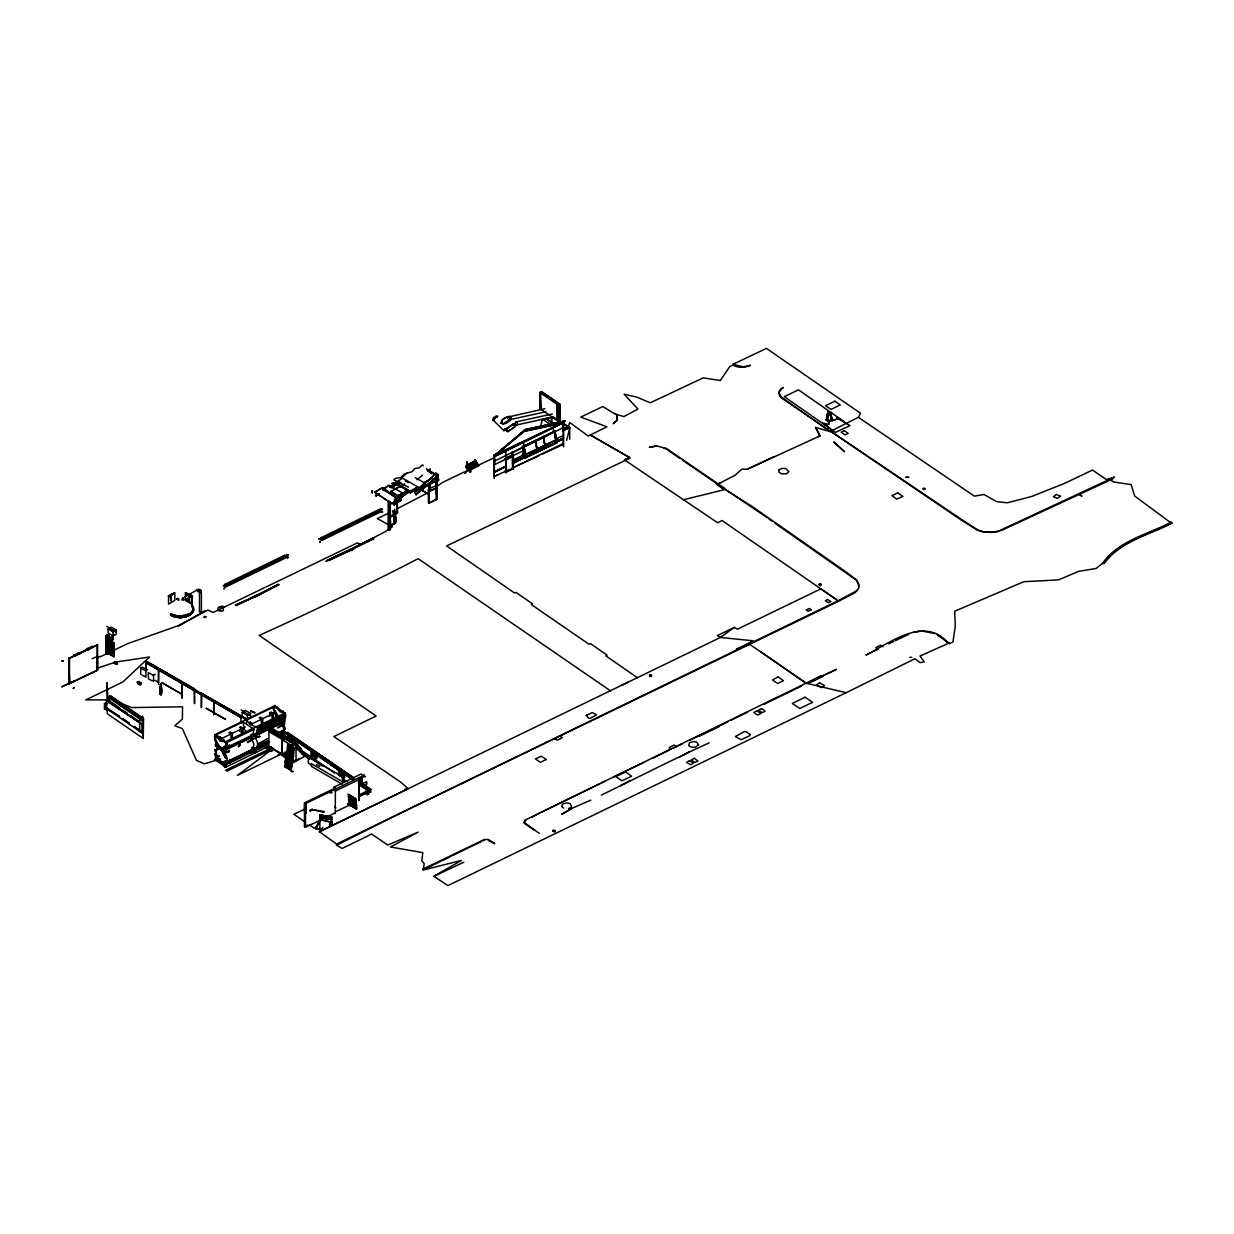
<?xml version="1.0" encoding="UTF-8"?>
<svg xmlns="http://www.w3.org/2000/svg" width="1234" height="1234" viewBox="0 0 1234 1234"><rect width="100%" height="100%" fill="white"/><g stroke="black" fill="none" stroke-linecap="round" stroke-linejoin="round"><path stroke-width="1.5" d="M69.474 683.775L68.888 658.031L69.474 683.775L97.579 670.139L97.579 644.811L69.027 658.123L69.474 683.759L69.474 658.432L97.579 644.811M111.322 655.069L111.045 638.811L111.045 654.976L112.51 655.856M112.556 655.856L112.602 639.659L111.045 638.811M139.643 731.346L139.658 717.586L140.475 717.185L143.221 719.052L143.206 732.811L139.643 731.346L140.475 730.929M159.957 694.202L159.973 687.323L161.392 687.801C162.487 699.215 158.569 694.943 160.266 687.153M161.099 694.85L161.392 687.801M178.807 600.418L178.807 598.937M181.969 600.372L181.969 598.953M267.577 730.096L225.699 749.64L225.699 747.819L284.776 719.962L284.761 721.782L271.017 728.43M226.316 750.071L225.699 747.819M229.879 763.044L229.879 759.542L229.879 763.044L227.781 761.563M264.307 745.429L268.904 748.082L268.904 727.088L271.403 725.654L268.333 723.88M271.403 729.464L271.403 725.654M358.94 800.419L358.94 778.561L359.032 800.48M362.858 786.12L362.781 783.451L366.56 781.724L366.56 784.346L362.781 786.073L362.781 783.451M423.247 491.24L423.108 487.6M423.663 487.291L423.108 491.333M470.108 466.56L470.108 471.789L470.293 466.637M494.217 478.591L494.232 456.056L563.66 422.444L563.645 446.862M494.325 476.833L494.325 455.762L523.756 441.494L523.756 450.487L494.556 464.632L494.001 455.253L499.153 452.755L494.001 455.284L494.556 460.992L562.92 427.828L562.92 422.506L558.94 423.786M505.94 472.961L505.94 450.132M512.388 467.501L513.421 468.735L506.171 472.252L506.156 459.31L505.014 458.524M512.634 468.334L512.048 451.999L512.912 452.539L512.912 461.439L523.926 455.639M513.421 468.735L512.388 468.025L513.406 468.766L513.406 455.793L512.264 455.007L506.464 457.829M522.738 449.377L523.895 454.266L525.807 454.714L523.956 446.23L525.514 457.968L525.807 454.714L523.71 446.168L523.463 456.457L523.463 446.23L554.791 431.144L556.565 442.913L556.303 439.643M536.991 452.4L537.284 449.145L535.186 440.6L537.284 449.161L536.975 452.415L537.284 449.161M553.387 432.424L553.387 427.149L563.167 422.414L563.151 445.227M557.074 420.424L557.089 404.798L557.799 420.917L558.647 420.501L557.074 420.424L557.799 420.917M143.267 738.271L143.468 718.959L108.129 696.778L110.397 695.668L143.329 718.327L143.237 738.472L107.204 713.684L106.402 699.709L107.219 699.308L119.713 707.961M108.561 702.424L108.577 698.691L110.366 697.827L110.366 696.454L109.533 701.961L139.643 722.677L108.561 702.424L109.533 701.961M191.578 605.292L193.476 607.483L192.874 608.655L191.578 605.292L193.476 607.498L193.476 610.984C189.311 618.836 177.773 618.789 170.647 615.272C170.863 610.845 175.691 618.836 174.241 615.303L178.251 616.059C176.57 618.388 183.758 618.404 182.061 616.044C185.069 613.005 187.198 618.08 185.902 615.35C188.756 611.678 190.499 616.645 189.172 614.008L192.165 612.234L192.18 613.298L189.188 615.056M193.476 608.532L192.18 605.169L191.656 606.434L192.18 605.169M284.298 723.942C285.81 722.507 283.049 724.944 281.568 722.06M304.582 812.327L304.597 804.984L305.785 805.524C307.698 809.427 303.672 813.376 305.77 812.867M304.829 812.203L304.844 804.876M305.523 812.975L305.538 805.648L304.597 804.984M310.12 810.692L312.341 809.458L309.719 810.429M325.822 821.613L325.807 816.168L325.791 821.412M362.272 777.034L361.531 782.742L360.683 778.592M361.531 782.742L361.547 777.389M366.313 794.187L366.328 788.834L367.717 788.156L368.765 788.865L368.75 794.233L366.313 794.187L367.701 793.508M367.362 794.897L367.362 789.544L366.328 788.834M525.545 454.544C528.769 462.951 518.095 451.305 525.375 457.444L556.858 442.775L554.575 431.514L523.663 446.507L521.967 446.122M178.051 616.028L178.051 617.447L178.051 616.028L182.277 616.028L182.277 617.447L182.277 616.028M192.874 608.655L192.874 607.606L193.476 610.984L192.859 609.812L191.563 613.175L193.476 609.935L192.843 610.984M225.56 766.036L215.456 759.141L225.56 765.435L226.64 766.715L225.267 767.347L224.295 766.653L225.668 766.021L215.456 759.141M215.456 746.076C216.351 743.639 224.079 756.966 229.509 751.043M215.996 758.879L215.456 759.743M225.02 766.299L225.56 765.435M225.02 752.632L229.431 751.444M287.861 755.702L281.907 752.246L281.938 739.752L292.335 745.799M281.938 752.231L281.984 739.721M289.142 735.927L285.995 733.227L352.677 778.762M314.454 758.509L314.485 753.172L315.889 752.493L316.907 753.203L316.891 758.555L314.454 758.509L315.873 757.846M315.488 759.218L315.503 753.881L314.485 753.172M369.521 791.518C372.036 790.67 359.264 786.536 358.492 783.883M761.301 652.107L806.65 683.605L749.578 644.271L752.678 640.739L720.455 637.438L717.309 635.603L734.292 627.381L737.454 629.201L820.826 588.865L836.914 599.94L721.983 520.501L717.679 522.784L624.342 459.819L629.294 457.367L630.235 458.045L446.6 545.952L514.532 592.999L515.874 592.351L532.641 603.889L531.299 604.537L589.004 644.241L590.361 643.593L607.128 655.131L605.771 655.778L637.423 677.744M231.005 734.122L230.989 737.623L232.331 737.006L232.362 733.49L230.264 732.009L228.922 732.641L231.005 734.122L232.362 733.49M556.842 442.79L525.252 457.799M330.049 825.068L329.478 822.646L332.239 822.045L332.193 824.05L329.447 824.636M331.637 821.628L332.193 824.05M830.019 431.561L781.693 397.333L778.87 393.322L780.659 389.065L783.235 387.43L779.101 391.425L779.703 396.191L781.693 398.119L961.008 519.884L977.775 530.358L984.47 532.286L995.637 532.193L1002.162 530.111L1112.081 479.193L1114.24 477.203L1106.358 479.579L1092.537 470.061L1064.556 483.373L1031.871 496.423L1007.299 502.793L996.609 501.652L984.053 494.495L974.32 496.114L858.401 417.323L830.035 431.561L815.566 427.427L820.039 435.895L747.403 469.167L741.665 469.259L735.048 475.291L717.71 484.175L695.189 468.874M567.979 427.658L569.707 422.475L588.186 436.049L606.943 426.794L580.751 417.107L602.778 406.557L614.902 413.992L623.864 416.583L637.932 409.056L624.142 394.263L636.59 397.039L650.287 402.793L703.241 377.851L720.363 380.519L729.71 366.668L732.95 365.094C738.256 368.195 745.074 367.809 750.519 365.264L743.392 366.899L732.965 364.308L732.95 365.094M1102.826 563.784C1118.714 541.433 1147.959 535.032 1171.128 523.015L1171.143 522.229C1147.959 534.26 1118.683 540.6 1102.826 562.997L1096.131 568.442L1078.639 571.373L1058.433 579.918L1023.819 581.692L954.715 611.216L955.27 626.332L952.91 642.019L949.64 643.562L937.501 635.109M827.968 421.966L828.153 415.704L830.883 415.133L831.485 412.31L831.192 416.413L833.058 420.516M436.188 493.924L436.959 478.638M827.659 416.244L827.999 410.799L831.192 416.413M403.163 495.312L401.05 494.896L403.132 495.297L402.438 496.392L401.05 495.497M505.215 430.188L503.919 430.666L493.076 420.084L494.001 418.017L495.466 417.771M494.263 456.626L493.955 455.809L524.188 430.419L564.277 421.673L564.031 422.768L524.219 431.437L494.325 455.917M506.279 428.722L504.845 428.599L503.919 430.666M827.212 421.195L828.153 415.704M252.06 747.372L254.497 748.344L256.456 747.711L257.536 745.598L257.536 742.436L254.497 735.526M252.847 734.631L253.942 729.356L243.005 721.828L216.258 734.785L216.258 737.963M243.005 721.828L244.085 728.615L246.044 731.932M283.188 719.931L284.422 716.368L283.049 710.923L281.367 710.861L276.694 706.542L276.077 707.745L273.346 707.128L273.208 708.625L276.385 717.232M273.346 707.128L246.599 720.085L246.599 723.263M828.739 424.265L829.017 421.658L838.133 418.727L849.979 425.607L835.511 432.347L784.284 396.685L798.506 389.836L844.395 421.843L836.59 417.061L838.148 418.727L829.032 421.673L828.739 424.265L823.016 423.154L829.819 428.414L825.546 424.403M563.275 438.039L563.244 438.98L512.696 463.46M826.379 418.156L827.644 413.405L827.798 419.884M562.92 438.965L562.951 438.039M827.335 415.627L827.999 410.799M430.697 478.684L435.833 473.116L438.394 474.596L433.257 480.18L438.394 474.596M431.962 477.45L435.833 473.116M827.644 413.405L826.626 419.437M433.319 864.988L423.216 869.816L424.218 863.63L421.781 860.854L422.861 852.632L390.453 846.987L418.11 832.132L387.738 845.059L371.696 834.061L342.204 848.421L336.589 845.275L336.589 844.087L319.344 831.685L408.238 788.727L400.803 782.217L333.89 736.575L376.139 716.013L259.202 635.417C312.819 611.216 365.788 585.734 418.156 558.709L610.46 690.809M323.015 538.949L322.105 539.489L321.164 537.669L379.131 509.472L381.429 509.858L323.015 538.949C316.552 537.561 327.951 538.502 321.164 537.669M380.982 510.753C373.455 508.609 384.792 513.251 379.131 509.472M226.917 585.518L225.992 586.042L225.066 584.237L284.452 555.346L286.751 555.732L226.917 585.518C220.547 584.006 231.637 585.24 225.066 584.237M286.303 556.611C281.923 555.732 287.106 557.367 284.452 555.346M310.15 810.769L310.598 809.627M310.598 811.201L311.045 810.044M494.202 471.511L494.664 472.206C530.234 453.803 470.339 484.453 506.156 466.097M197.101 589.929L198.072 591.595L197.101 589.929L182.755 598.212L183.727 599.878L182.755 598.212M225.976 752.509L215.456 745.475M259.788 736.744L255.839 737.67L259.433 736.174M909.813 657.198L911.864 657.413M335.494 790.994L336.018 788.804L362.904 775.785L361.146 773.98L334.26 786.999L333.72 789.174L335.494 790.994L362.38 777.975L362.904 775.785M540.183 428.183L542.436 419.113L551.598 425.422M566.653 440.337L569.815 427.627L562.966 428.707M544.163 418.82L549.361 417.971L545.937 418.758L555.099 425.051M437.037 479.717L438.024 475.923L430.558 471.481M416.938 490.407L417.925 487.029L415.92 488.417M858.417 588.757L859.111 586.32M201.404 592.49L199.492 592.49L201.404 592.49L201.404 611.601L200.448 612.157L199.492 611.601L199.492 592.49M115.101 662.889L116.567 663.738L116.937 662.689L115.101 662.889L117.415 664.247L113.929 662.164M199.492 611.601L201.404 611.601M291.594 761.224L293.09 761.393L291.764 761.069M281.244 722.553L284.283 729.479L283.188 734.754M284.283 729.479L284.283 732.626L284.283 729.479L279.285 732.225M1112.081 479.193L1111.525 480.55L1113.299 481.923L1131.192 484.623L1134.694 496.053L1171.128 523.015M506.773 429.478L507.698 431.638L515.396 426.362L515.195 425.267L513.514 423.601L505.817 428.877L507.698 431.684L515.38 426.424L514.47 424.265M331.422 822.584L331.56 817.278L319.807 814.949L319.976 820.44L319.93 814.995L331.668 816.954M331.422 817.34L320.13 815.119M320.208 817.294L332.054 819.314L331.067 819.484M331.036 819.577L319.807 817.031L331.545 819.592M321.627 830.174L315.488 828.461L319.915 819.299L331.591 822.307L329.37 826.888M316.089 828.862L320.516 819.715L331.591 822.307M312.325 809.627L324.372 811.571M323.416 812.25L311.816 809.442M217.338 747.511C214.022 753.033 218.449 761.162 224.156 763.044L226.115 762.411L227.334 758.817L224.156 750.226M256.456 732.888L257.536 727.613L250.517 724.605L246.599 720.085M252.847 749.454L253.942 744.179L250.903 737.269M524.049 822.276L525.885 820.425M858.386 417.323L860.561 413.267L766.422 348.389L732.965 364.308M495.004 417.447C495.22 414.902 499.384 416.105 496.438 417.293M174.241 615.303L174.04 616.692L178.251 617.093M170.631 614.223L170.631 615.272L170.647 614.223L178.251 616.059M192.859 609.812L191.563 613.175L191.656 612.018M368.395 790.608L370.817 792.135L370.385 790.238L358.492 782.14M858.417 588.51L855.147 592.629L838.071 601.529L395.59 815.566L336.589 845.275M394.217 524.018L393.245 510.537L394.217 524.018L395.867 521.458L395.636 511.925M238.285 746.447L240.075 744.503M238.548 746.832L240.337 744.889M425.807 482.278L431.499 477.743L433.335 480.319L425.159 486.967L438.024 475.923M199.492 590.562C201.728 587.939 201.929 593.693 199.461 591.873M322.907 827.335L319.328 831.762L333.087 825.114M287.723 733.69L287.183 732.472L354.204 778.33M370.385 790.238L370.817 789.467L358.94 781.431M495.312 417.971L497.703 416.336M827.011 418.912L825.777 420.162L826.826 418.604L827.767 419.128M400.51 478.73L407.112 472.992M544.78 408.716L507.945 417.061A1.62 1.049 77.6 0 0 507.853 418.789M508.917 419.868L509.657 419.483A1.62 1.049 77.6 0 0 509.75 417.771L508.269 416.753M500.402 423.324L502.192 421.966M421.473 487.43L418.742 489.944L415.889 487.692M427.627 481.029L422.537 485.594M429.154 469.738L430.203 468.812L430.388 472.36M433.227 480.257L426.748 485.039M414.917 491.456L424.249 483.358L425.236 483.975L425.406 486.674L416.089 494.757L414.917 491.456L416.089 494.757M415.92 492.073L425.236 483.975M424.064 484.098L431.499 477.743M417.03 479.779L422.552 475.121M494.556 460.992L494.001 455.253L562.92 422.506L523.833 431.098L494.556 455.624L494.556 464.632M424.804 486.52L418.141 492.69M170.647 615.272L171.017 613.915M857.136 590.546L838.071 600.742L336.589 844.087M400.464 496.515L400.757 500.032L394.016 504.86L393.8 501.976M416.784 488.001L410.274 492.813L395.374 482.849M416.814 487.754L410.29 492.489L395.389 482.525L400.819 482.417M749.578 643.608L752.987 640.986L736.374 649.3L749.562 644.271M431.098 481.245L438.039 476.478L426.517 468.812M394.602 499.677L396.638 498.15M273.67 748.22L237.406 775.399L280.411 754.483M394.849 499.801L396.885 498.274M226.269 761.147L221.796 763.908L221.75 763.044L221.796 763.908M734.307 627.381L720.455 637.423L333.087 825.083M394.895 499.523L400.649 495.837L400.973 500.156L393.862 504.799M395.25 499.708L400.649 495.837M382.741 489.775L388.88 485.486L395.327 489.158M436.373 486.72L442.528 482.448L493.538 457.968M185.547 599.955L191.594 595.806L185.825 599.77M494.356 419.606L493.076 420.084M396.53 502.886L400.757 500.032L400.279 495.636M396.207 498.875L400.695 496.639L400.988 500.156L394.263 504.984L394.016 502.13M468.905 470.54L470.663 471.172L467.455 469.83L467.47 467.501L466.143 466.575L474.658 460.93L474.658 459.634L475.969 460.529L475.985 462.92L477.311 463.83L467.47 468.596L466.143 467.686L466.128 465.295L475.969 460.529M221.395 748.575L225.915 745.768L221.796 748.39M394.294 500.14L396.423 498.058M394.109 514.146L397.595 512.712L397.163 500.171M389.45 504.243L389.898 516.784L397.595 512.712M152.353 680.844L148.466 678.885L148.281 672.653L153.479 675.26L155.206 674.196M436.065 474.874L428.121 470.941L432.394 473.594M140.784 674.427L140.63 668.226L142.357 667.162L146.26 669.136M140.63 668.226L145.813 670.849L147.556 669.784M221.364 763.306L225.853 760.545M281.398 722.877C285.208 731.839 287.244 730.682 282.2 722.445M225.421 757.984C225.174 750.395 216.953 743.655 225.421 757.984L226.223 757.553M222.12 749.547L221.333 749.979M601.405 795.035C637.407 777.636 672.946 759.342 709.103 742.868M109.965 638.117L109.965 654.359L112.726 655.871M620.486 785.78L630.065 780.459M161.392 693.307L161.592 688.88L160.451 688.464L160.451 692.783L161.392 693.307L161.592 688.88M356.472 807.869L349.052 803.442L356.595 807.931L356.348 804.136L348.682 799.709L356.348 804.136M112.201 635.911L114.916 634.615L112.325 636.112M410.305 491.101L417.678 486.844L402.731 478.237L395.374 482.494L410.305 491.101L410.305 492.736L405.323 489.867M410.305 492.736L417.678 488.463L417.678 486.844M424.558 486.952L432.054 482.602M424.295 486.798L437.268 480.227L437.283 475.8M393.816 523.879L390.468 525.823L389.635 512.048M160.451 688.464L160.451 692.783M106.741 626.394L111.122 629.124M108.083 629.062L111.353 627.181L116.412 630.096L116.412 634.045L113.158 635.926L108.083 632.996L108.083 629.062L113.158 631.978L116.412 630.096M106.155 635.479L107.559 634.662L109.209 635.618L109.209 637.315L107.805 638.117L106.155 637.16L106.155 635.479L109.209 637.315M105.954 636.25L106.633 635.849L105.954 652.416L105.954 636.25L107.019 636.852L107.019 653.033L108.638 652.246L108.638 653.742L106.325 653.573L106.325 652.092L108.638 652.246M109.209 635.618L107.805 636.436L107.805 638.117M185.378 592.736L192.458 595.914L191.671 604.028L185.378 600.387L185.378 592.736L192.458 595.914M109.795 637.577L111.183 636.775L112.849 637.716L112.849 639.413L111.446 640.215L109.795 639.258L109.795 637.577L112.849 639.413M109.61 654.514L110.273 637.963L110.273 654.128M186.612 593.955C187.059 591.564 187.661 596.824 191.656 596.87L192.442 596.423M109.61 638.333L111.338 638.564M112.849 637.716L111.446 638.533L111.446 640.215M372.036 490.716L372.282 492.86L372.514 490.716M113.929 642.744L113.729 656.982M378.499 493.77L375.259 495.636L378.499 493.507M389.821 486.967L394.679 484.16M389.821 487.229L394.679 484.422M379.177 493.893L375.938 496.037L379.162 494.155M392.119 486.427L396.978 483.62M392.119 486.69L396.978 483.882M97.177 658.879L98.18 658.293L96.884 657.552L96.884 659.033M106.325 636.004L106.325 652.277L107.697 652.987L107.697 636.729M108.87 653.758L108.9 637.577L107.466 636.775M111.338 654.745L110.674 638.95M388.17 529.88L388.17 502.037L389.265 501.405L390.345 502.022L390.345 529.864M389.188 502.068L388.695 503.009L389.975 502.516M402.947 494.556L409.441 490.823M390.345 502.022L388.17 502.037M402.947 494.819L409.441 491.086M426.038 481.661L428.985 479.949M403.641 494.942L410.12 491.209M424.295 482.34L429.216 480.088M402.022 496.145L410.12 491.487M115.394 662.195L113.759 663.105L116.027 664.416L117.631 663.491L115.364 662.18L97.177 668.196M177.927 626.471L205.168 610.691M428.537 494.186L422.568 490.839L422.83 487.183M145.813 661.378L194.417 689.451M389.466 513.637L390.206 525.715L393.43 523.848M390.206 525.715L394.078 523.972L395.775 521.596L395.512 516.552M389.358 511.925L390.7 525.931L395.512 523.154L394.679 509.364M157.212 667.795L246.229 719.36M137.252 682.016L138.532 684.238L137.252 682.016L139.535 682.171L139.535 683.651M138.532 682.757L139.535 682.171M138.702 682.896L141.031 683.019L141.062 684.531L140.028 685.117L138.702 682.896L138.732 684.407M104.474 703.611L107.019 703.719L104.474 703.611L104.474 708.948L107.019 709.072M139.997 683.621L141.031 683.019M104.474 708.948L105.646 708.285M155.052 680.32L158.569 682.34M160.389 686.891L161.531 687.323L160.59 684.253L160.389 686.891L161.531 687.323M182.061 682.093L182.061 698.197M182.061 682.309L182.262 698.089M194.417 703.565L194.432 688.726L194.617 703.457M201.312 707.545L201.497 693.307L246.831 719.484M214.037 700.557L247.324 719.237L250.595 717.34L250.595 713.406L245.504 710.46L242.25 712.357L242.25 716.306M241.124 709.858L245.319 712.512M245.736 712.913L250.317 715.566M240.861 716.244L240.861 723.309M250.965 711.231L255.037 712.728L250.656 710.799L254.05 712.758M242.25 712.357L247.324 715.288L250.595 713.406M277.665 727.35L284.406 723.849L277.989 727.921M277.835 727.628L284.56 724.127M268.904 748.082L271.387 746.632M287.661 744.225L294.54 748.066L287.769 744.148M287.522 744.95L294.432 748.791M294.294 749.886L287.383 746.046L294.17 749.963M294.294 750.257L287.522 746.339M287.26 747.141L294.17 750.982M287.275 748.097L294.047 752.385M287.013 749.269L293.8 753.619M286.89 750.781L293.8 754.637M286.751 751.46L293.538 755.732M286.303 752.354C309.441 765.234 267.994 743.686 293.461 756.056M286.303 752.956L293.461 756.658M288.586 751.799L296.037 747.495L296.052 759.62L288.586 763.908L288.586 751.799L296.052 747.495M286.103 753.727L293.013 757.568L286.242 753.65M285.98 754.452L292.89 758.293M285.856 755.486L292.767 759.326M285.733 756.581L292.643 760.792L285.733 756.951M285.609 758.046L292.52 761.887M285.486 758.709L292.257 762.982L285.486 759.08M285.347 760.221L292.273 764.077M285.224 760.884L292.134 765.095L285.224 761.255M292.026 765.774L285.1 761.933L291.887 765.851M292.026 766.206L285.239 762.288M284.961 762.951L291.748 767.239M284.853 764.478L291.764 767.903M292.52 760.499L266.899 745.506M284.715 765.157L291.502 769.492M284.591 766.237L291.394 770.155M291.394 770.525L284.591 766.607L291.517 770.463M292.319 762.735L299.677 758.509M355.454 798.336L354.806 800.079L355.454 798.336L347.911 793.986M348.806 800.959L356.472 805.386L355.839 799.169L355.7 800.48L348.173 796.131M350.286 805.37L349.5 805.817L350.286 795.22L350.286 798.599M355.963 802.902L348.435 798.552M356.595 809.103L347.664 803.812L356.595 809.103L356.595 806.681L348.806 802.331M247.324 742.035L254.065 738.549L247.664 742.621M247.494 742.313L254.065 738.549M534.924 830.451L524.265 823.371L524.604 820.348L821.412 675.677L822.569 676.494L807.823 683.621L846.154 692.706L447.896 885.611L433.921 876.248L461.501 860.406L424.403 869.739L423.216 868.983L484.546 839.413L488.448 839.567L494.772 843.655L488.448 840.447M113.96 642.991L113.929 656.874M106.325 652.277L108.962 653.727L109.07 637.592L107.559 636.729M277.789 755.085L279.007 754.39M160.374 684.376L161.515 684.793M435.448 488.294L429.37 491.271M214.824 750.179L219.343 747.665L219.714 748.467L215.194 750.982L214.824 750.179L215.194 750.982M571.08 809.041L561.578 814.363L570.818 808.872L590.731 800.141M679.564 757.213L689.066 751.876M404.767 483.913L390.9 491.456L397.687 495.96L407.791 490.839M403.487 484.869L395.466 488.818M284.283 714.671L257.675 729.325L284.422 716.368L257.536 730.79L284.283 717.818L257.52 730.775L284.422 716.368L257.675 729.294L284.283 714.656L257.536 727.613M257.675 744.117L267.655 738.626M277.141 751.398L289.065 758.802M481.461 841.465L452.662 855.563M424.789 482.633L429.463 480.072M425.869 485.949L428.985 484.237M424.789 487.091L437.283 480.257L437.206 477.249M214.793 753.835L215.58 753.419L219.683 761.563L218.896 761.964L214.793 753.835L215.58 753.419M257.536 745.598L267.562 740.739M512.912 452.539L523.926 446.739M277.357 716.846L274.349 710.074L278.437 718.373M218.896 747.233L215.055 738.811L219.559 746.894M427.134 493.153L396.577 509.056M255.885 750.75C255.808 752.971 254.667 748.051 251.798 747.943M215.996 744.056L215.456 744.95L215.996 744.056C218.881 743.963 225.899 753.419 225.575 750.642M389.959 512.449L377.311 518.619L392.412 526.795L385.471 531.561L360.76 544.333L357.32 542.945L222.644 607.884M531.484 817.324L539.52 813.175M430.62 502.5L437.021 499.23L437.006 485.224L428.553 489.034L428.568 503.025L428.584 489.003M429.016 491.163L437.16 487.846L436.821 477.62M544.857 445.196C540.523 419.622 546.816 458.647 545.166 445.15M544.857 448.312L543.161 447.14M525.283 454.791L556.842 439.674L554.945 431.268L523.478 446.446L525.807 457.814L522.846 455.824M332.054 817.232L331.036 817.494M559.403 421.365L559.125 423.91M435 864.186L440.8 861.332M541.124 812.358L600.156 783.575M338.656 769.815L341.093 769.846L341.108 775.183L339.705 775.862L338.671 775.153L338.656 769.815L339.705 770.525L339.705 775.862M540.446 408.978L541.171 409.472L540.43 393.368L540.446 408.978L541.31 408.562M512.573 460.22L524.296 454.498M556.133 438.965L562.843 435.695L562.843 438.317L556.133 441.587M219.482 609.411L213.158 612.496L207.975 610.059L178.143 625.7L127.657 643.639L100.448 656.673L96.668 656.503M110.366 696.454L143.206 719.052L142.388 719.453L108.885 697.195L121.811 705.539M289.25 734.168L286.843 734.137L289.25 734.168L289.25 737.731M339.705 770.525L341.093 769.846M719.314 726.502L699.416 736.189M539.813 392.474L541.525 391.641L560.097 404.413L560.082 420.516L558.385 421.349L539.813 408.577L539.813 392.474L558.37 405.246L558.385 421.349M539.813 408.577L541.525 407.744M558.37 405.246L560.097 404.413L541.51 391.641M466.976 461.948L466.976 467.177L467.115 461.871M560.113 417.508L559.604 404.659L541.032 391.888M470.54 466.683L470.154 472.529M472.375 467.455L477.296 465.064L477.311 462.735L474.658 460.93M468.781 469.506L478.622 464.74L478.622 465.974L468.781 470.74L467.455 468.612L477.296 463.845L478.622 464.74M525.283 446.338L547.294 435.679M506.588 457.891L512.388 455.593M562.827 431.113L569.738 427.643L562.889 428.769M506.171 459.819L513.406 455.793L506.171 459.819L505.138 459.11M556.287 441.571L563.151 438.24L556.642 441.402M512.696 462.935L527.859 455.593M531.222 453.958L548.066 445.798M556.488 441.71L562.905 438.44M494.464 472.067L506.171 466.622M512.496 463.321L551.243 444.548M554.606 442.929L563.028 438.841M69.027 683.451L97.579 670.139M505.138 471.018L506.171 471.727L513.421 468.21M235.324 604.984L255.978 596.392L242.265 602.099M235.74 605.277L278.606 584.515L256.672 596.068L278.19 584.222L279.054 584.839L236.342 605.524M110.35 710.136L119.713 716.63L106.124 708.517L107.157 708.023L109.302 709.488M143.206 719.052L139.658 717.586M109.548 698.228L142.388 720.81L143.206 720.425M285.285 712.728L225.313 741.788A8.715 4.581 64.1 0 1 220.146 748.066A8.715 4.581 64.1 0 1 214.963 734.677L274.951 705.617L280.118 711.895L285.285 712.728A8.715 4.566 64.2 0 1 284.082 719.653M221.241 738.734L245.304 727.073M250.471 724.574L274.55 712.913M216.258 734.785L216.69 736.775L217.477 735.233L220.084 740.94L223.832 739.613L224.634 742.236L227.195 742.313L253.942 729.356M278.93 722.06L281.691 723.217L281.661 719.731M219.575 756.241L216.135 757.907L215.503 755.655L215.503 757.475L218.942 755.81M218.202 757.938L214.762 759.589L225.745 767.147L268.58 746.4M227.457 761.872L267.007 742.714M267.624 744.95L225.745 764.525L225.729 762.705L267.608 743.115M225.745 764.525L241.232 757.028M249.823 752.863L267.007 744.534M272.097 747.665L225.652 770.17L227.041 771.127L271.758 749.454M311.014 750.781L313.436 750.827L311.014 750.781L311.014 756.134L312.048 756.843L313.436 756.164L313.436 752.601M360.683 782.155L362.256 782.387M310.12 810.537L312.341 809.458M358.739 795.143L368.704 790.3L369.722 791.009L359.773 796.362L358.739 795.143L359.773 796.362M358.739 795.668L368.704 790.824L369.722 791.534M359.773 795.837L369.722 791.009M336.157 811.463L349.268 805.216M601.899 782.726L605.37 781.045M614.038 776.849L643.531 762.566M652.215 758.355L669.152 750.149M690.3 740.03L727.998 721.705M764.062 704.244L801.452 686.119M809.936 682.032L819.762 677.265M442.25 860.607L451.166 856.288M846.169 692.721L914.918 658.74L920.009 662.612L924.328 661.918L919.978 656.041L948.236 643.438C924.976 614.841 889.591 643.161 865.929 655.069L878.037 649.207L875.785 647.603L880.768 645.135L883.035 646.739M74.055 655.192L79.022 652.786L79.855 653.357L74.873 656.287L74.055 655.192L74.873 656.287M87.198 648.822L92.18 646.4L92.997 646.971L88.015 649.902L87.198 648.822L88.015 649.902M74.055 655.717L79.022 653.31L79.855 653.881M87.198 649.346L90.514 647.727M88.015 649.377L92.997 646.971M74.873 655.763L79.855 653.357M466.128 466.591L475.985 461.824M466.143 467.686L471.064 465.311M467.47 467.501L477.311 462.735M497.657 474.812L494.232 476.463L509.951 469.259M513.375 467.609L562.905 443.638M373.054 538.271L327.982 560.097L328.784 560.652L373.856 538.857L373.038 538.302L350.086 549.855L351.274 550.626L352.4 550.071L351.628 549.577M108.129 697.303L110.397 696.192L143.468 718.959L142.45 716.059M226.316 748.236L267.577 728.276M271.017 726.61L284.776 719.962M225.699 749.64L246.337 739.66M249.777 737.994L266.96 729.68M272.128 727.181L284.761 721.782M284.684 729.279L285.486 728.847M268.981 742.066L225.251 762.735L268.58 741.264M282.447 734.569C283.82 732.379 287.368 734.06 285.918 732.888M225.251 762.735L268.981 741.541M282.447 735.094L286.319 733.166M305.924 808.471L293.893 814.286L304.69 821.721M367.362 789.544L368.765 788.865M324.372 811.725L323.061 811.741M317.369 826.41L313.945 828.076L309.318 824.898M621.782 685.317L628.476 682.078M673.178 748.375L676.525 746.755L674.258 745.028L669.26 747.434L670.818 749.346M731.268 720.132L747.665 712.188M554.745 438.163L554.791 431.144L556.673 439.844L525.375 454.729L556.318 439.751M556.673 442.775L525.375 457.644L556.673 442.559M538.764 455.901L515.365 466.529M106.402 699.709L142.296 724.589L143.129 724.188L143.129 732.857L142.311 733.243L106.417 708.378M304.474 802.887L334.383 788.48L335.37 789.174L305.461 803.565L304.474 802.887L304.474 826.579L305.461 827.274L325.406 817.664M304.474 826.579L307.806 824.975M328.738 816.06L335.37 812.867M506.094 459.326L506.094 471.496M269.907 712.635L271.249 712.003L273.377 713.483L273.377 717.124L272.035 717.772L272.035 714.116L269.907 712.635L269.907 716.291M272.035 714.116L273.377 713.483M261.361 719.283L262.703 718.635L262.703 722.291L261.361 722.939L261.361 719.283L259.217 717.802L260.575 717.155L262.703 718.635M218.896 761.964L219.683 761.563M293.198 748.359L296.391 746.817M342.142 772.191L344.564 772.237L344.564 777.574L343.175 778.253L342.142 777.528L342.142 772.191L343.16 772.9L343.175 778.253M343.16 772.9L344.564 772.237M342.142 777.528L344.564 777.574M888.681 643.886L893.539 641.541M831.423 430.126L830.035 430.774L961.008 519.098L977.775 530.003L984.47 532.055L991.997 532.394L999.108 530.821L1114.24 477.203M250.672 752.971L251.335 749.177L250.672 752.971L248.558 751.475M315.503 753.881L316.907 753.203M523.833 446.261L523.586 447.171M523.463 456.457L525.375 457.444M895.159 640.77L908.718 634.353M821.397 676.479L836.421 669.352L809.936 681.847L821.412 675.708L822.569 676.479M677.312 746.2L682.171 743.886M747.403 469.182L773.857 456.75M330.08 823.063L332.239 822.045M542.112 454.328L562.21 444.903M72.081 681.986L61.7 686.86L73.809 681.168M433.921 876.248L463.783 862.227M243.036 728.322L240.938 726.841L239.566 727.474L241.663 728.955L243.036 728.322L243.052 731.824L241.679 732.456L239.581 730.975M250.641 738.256L251.335 734.431L250.641 738.256L248.558 736.76M720.964 482.664L717.71 484.16L767.286 517.709M219.343 747.665L219.714 748.467M407.822 490.592L397.703 495.713L390.916 491.209M185.918 616.398L189.697 615.272L191.563 612.126M818.327 436.574L820.039 435.895L815.566 427.427M923.603 488.078C920.842 489.343 926.626 490.284 925.006 488.232M651.29 676.556L649.485 676.278M482.833 840.709L484.546 840.123M224.156 748.22L226.115 747.588L227.195 745.475L227.195 742.313M255.839 737.67L259.88 736.328M225.621 751.953L229.077 750.889M220.608 758.925L204.32 763.861L196.453 760.375L182.323 728.569L174.688 725.793L182.385 719.144L182.539 706.804L131.822 707.591L117.477 701.976M262.225 746.308L265.85 745.213M300.772 752.601L301.435 749.131L287.136 732.364L300.649 749.362L300.772 752.601L292.89 742.698M300.649 749.362L301.435 749.131M683.297 499.801L724.188 489.713L716.337 484.021L751.645 506.171L843.146 569.892L856.643 579.995L859.111 586.551M913.499 632.348L920.626 631.114M509.333 419.791L545.844 411.77M515.257 422.768A1.573 1.018 77.9 0 1 515.75 421.982L552.323 413.93M515.349 423.956A1.573 1.018 77.5 0 0 516.784 424.928L553.341 416.876M523.818 431.144L564.031 422.768M178.051 616.398L186.288 615.643L189.172 614.008M182.077 617.108L186.288 616.692L185.902 615.35M562.889 429L569.661 427.92L569.738 439.196M546.4 418.989L549.485 418.527M115.348 662.087L149.545 656.997L122.814 681.986L85.778 699.909L108.33 699.879M656.257 446.153L649.238 447.371L656.257 445.813L666.653 448.574L725.592 489.065M922.569 631.098L934.801 633.52M370.817 789.467L358.354 781.4M225.313 741.788L220.146 740.955L214.963 734.677M192.874 610.876L193.476 609.935M315.488 828.461L321.01 829.757M1102.826 562.997L1104.337 563.398C1120.287 541.325 1149.255 534.939 1172.3 523.031L1171.143 522.229M171.017 614.964L174.41 616.398M405.276 481.029L408.454 482.571M389.389 502.454L390.561 517.108M408.531 487.214L393.754 479.872L395.42 478.391L400.865 477.512L404.258 474.01L411.925 471.774L414.871 468.426L418.989 467.979L422.552 464.863L423.231 465.773M395.512 523.154L394.726 517.756M142.095 675.091L145.982 677.065L145.813 670.849M663.753 447.819L666.653 449.361M401.79 492.829L405.014 494.664L398.875 499.4L392.474 495.328M415.195 477.604L423.262 482.216M160.667 692.66L161.608 693.199M422.83 490.685L428.692 494.078M395.374 484.129L400.356 486.998M401.729 495.096L403.132 495.898M186.164 599.925L192.458 603.565M270.662 727.597L290.715 739.166M271.125 728.291L274.318 730.142M279.131 732.919L283.928 735.695M111.307 638.055L112.926 638.981L111.384 639.875L109.764 638.934M265.495 727.844L291.101 742.637M270.231 731.083L284.638 739.397L283.434 740.091L269.027 731.777M145.813 660.853L194.432 688.726M145.998 661.27L194.617 689.328M201.312 693.415L246.646 719.592M316.428 764.525L319.652 766.391M342.234 779.425L345.458 781.292L343.654 782.325L311.4 763.707L311.4 766.391L342.034 784.084M311.693 765.049L308.299 763.198L308.392 756.997L343.083 777.034L342.99 781.677M206.279 708.285L225.606 719.437L206.263 708.301M105.954 652.416L107.019 653.033M107.343 652.987L108.638 653.742M270.123 747.295L287.553 757.352M348.173 794.897L355.839 799.169M159.973 687.323L161.099 687.97M348.775 796.593L354.806 800.079M348.312 797.365L356.086 801.73M348.682 801.036L356.348 805.463M160.25 694.032L161.392 694.68M435.741 473.763L438.301 475.26M430.789 478.036L433.35 479.517M272.807 750.781L266.606 747.172L265.387 747.866L271.588 751.475M509.966 416.614C496.284 417.786 501.189 430.296 511.046 419.344C511.601 412.372 500.726 420.809 501.42 421.519M510.028 418.742L511.046 419.344L510.722 417.539M510.413 419.113L502.5 424.218L501.806 421.92M278.668 752.308L287.784 757.753M292.134 737.67L311.061 750.966M437.16 487.846L436.219 480.597M428.722 470.57L432.98 473.224M313.081 752.555L315.518 754.082M312.649 752.061L315.086 753.588M340.291 771.08L342.728 772.623M367.948 790.115L370.385 791.642M370.817 789.714L358.94 781.616M514.069 423.864L506.387 429.123M559.974 736.266L562.226 737.731L557.228 740.199L554.961 738.703M312.541 749.917L353.603 778.114M436.481 477.589L437.006 485.224M429.093 486.582L429.586 491.394L436.959 487.661L436.574 484.885L437.021 499.23M525.252 454.698L523.632 453.449L523.632 456.565M494.664 471.666L505.955 466.483M284.19 734.384L284.807 736.621M539.335 833.397L524.265 822.476M668.242 450.441L679.379 458.061M682.556 460.236L693.693 467.856M341.108 775.183L340.06 774.474L340.06 769.137M554.328 417.678L557.228 419.668M560.113 421.658L568.781 427.612M543.454 447.001L545.413 448.328L545.15 445.042M364.292 543.469L363.475 542.914M312.387 755.455L313.436 756.164M300.849 749.917L334.553 773.07M251.813 748.529L255.916 751.352M97.177 656.102L97.532 657.722L96.715 658.108L97.548 656.349L92.134 658.663M215.441 744.349L225.591 751.244M319.868 819.376L319.884 829.31M225.251 762.211L225.652 762.998M559.048 420.285L569.738 427.766L558.987 420.563M545.999 418.727L555.161 424.774M546.014 418.465L555.161 425.02M522.553 454.205L523.586 455.439L522.553 454.729M505.138 471.542L506.171 471.727M505.014 471.481L506.156 472.283M287.723 732.518L354.204 778.13M287.291 733.197L353.757 778.87M292.473 738.379L311.492 751.46M342.543 778.561L346.939 781.585M295.528 747.65L322.305 766.083M301.682 753.912L309.564 759.326M92.997 647.495L92.18 646.4M129.138 723.093L122.876 718.774L129.092 723.124M141.679 731.716L133.843 726.317L141.571 731.777M366.483 784.284L366.483 781.662M358.986 783.127L370.015 790.747M285.995 733.227L352.677 779.286M358.492 783.359L370.015 791.272M292.288 738.117L352.184 779.518M331.113 792.151L332.023 792.783L329.694 792.845M334.815 806.727L335.833 807.961L334.815 807.252M92.689 646.986L91.501 646.462L92.427 647.11M316.66 754.684L338.718 769.985M344.301 773.718L352.631 779.672M358.94 784.037L366.822 789.513M317.107 755.177L339.165 770.479M122.829 710.121L127.518 713.375M130.634 715.535L138.439 720.949M536.744 449.13L535.186 440.6M279.578 721.736L281.691 723.217M249.237 751.151L251.335 752.647M249.253 736.436L251.335 737.932M768.828 518.82L771.913 521.057M775.014 523.278L856.643 580.304L858.941 584.407M295.096 747.542L305.816 755.64L292.273 763.136L280.025 753.897M937.501 634.322L949.64 643.562M427.026 470.108L431.514 473.717M413.513 489.682L415.873 494.217M222.722 607.267L223.477 609.982A2.067 1.697 -83 0 1 220.685 610.583A2.067 1.697 -83 0 1 221.426 607.236M220.963 607.452L220.439 606.989A2.067 1.697 -82.9 0 0 218.279 607.807A2.067 1.697 -82.9 0 0 218.557 610.491A2.067 1.697 -82.9 0 0 220.793 610.367M334.26 786.999L336.018 788.804M614.918 413.22L616.846 415.195L617.37 419.853L613.175 423.678L617.37 420.192L616.846 415.92M294.787 743.886L301.559 752.37M506.742 431.036L506.002 430.003L506.727 431.067M191.301 595.976L191.671 604.028M514.038 425.236L513.514 423.601L514.023 425.298M281.799 722.646L285.085 729.093M221.719 749.748L225.837 757.784M215.21 753.604L219.266 761.779M275.583 711.54L277.218 714.856M494.911 417.786L493.631 417.246L492.906 419.868M831.855 417.262L832.58 419.653M330.589 791.626L330.388 790.763L329.879 791.966M543.253 436.882L545.104 445.366M562.149 806.774L561.948 805.355A4.936 2.854 0 0 1 570 803.643L571.651 806.342A4.936 2.854 0 0 1 568.442 808.501M436.743 487.569L436.281 479.301M428.877 486.443L429.216 489.667M396.746 507.837L397.055 512.449L390.16 516.876L389.651 502.531M436.265 482L436.126 489.374L436.913 488.865L436.373 480.119M389.836 512.156L390.684 525.946M396.731 507.004L396.916 512.388M429.447 483.065L429.741 491.595M428.8 484.345L429.016 503.333M153.479 675.26L153.664 681.492M437.006 477.111L437.052 480.088M389.882 502.654L390.391 516.984L397.317 512.542L396.916 501.498M139.735 682.294L139.766 683.806M280.997 720.054L281.028 723.525M226.346 763.106L226.362 764.941M189.326 613.915L189.326 614.964M186.087 615.303L186.087 616.352M241.663 728.955L241.679 732.456M161.315 684.916L161.315 687.431M160.59 684.253L160.59 686.783M556.611 439.505L556.565 442.913M551.737 417.03L551.737 424.018M551.428 417.185L551.428 424.172M470.648 466.545L470.648 472.298M436.558 484.931L436.574 498.937M331.56 817.278L331.607 822.708M305.199 812.682L305.107 805.293L305.107 812.62M288.216 733.474L288.232 738.811M213.868 714.579L213.852 700.465L213.667 714.687M142.388 720.81L142.388 719.453L142.388 733.212L142.296 724.589M107.451 636.682L107.636 653.017M106.386 635.973L106.386 652.231M829.171 420.192L829.171 422.028M436.774 485.055L436.774 499.076L428.769 503.163L428.769 489.142M436.327 479.193L436.327 499.6M430.003 484.515L429.91 489.821M429.154 484.792L429.154 488.525M428.969 484.885L428.892 488.664M423.216 868.983L423.216 869.816M422.66 487.276L422.568 490.839M389.265 501.405L389.234 530.497M372.267 490.577L372.282 492.86M335.37 790.994L335.262 813.484M312.048 751.491L312.048 756.843M305.461 803.565L305.461 827.274M293.029 743.362L293.044 746.909M293.029 750.426L293.044 759.265M292.319 735.618L292.319 742.868M291.594 744.21L291.594 760.098M247.324 715.288L247.324 719.237M201.497 693.307L201.497 707.437M171.464 594.834L171.002 600.927L171.002 595.112M158.584 684.423L158.584 668.535L158.399 682.772M146.229 670.232L146.229 661.393L146.044 670.34M138.254 681.43L138.254 682.911M113.158 631.978L113.158 635.926M107.805 699.416L107.111 682.664L107.111 700.758M107.559 634.662L107.559 636.358M107.62 652.832L107.62 654.328M105.846 704.398L105.846 709.751M105.646 702.933L105.646 706.496M97.131 644.518L97.131 669.831M563.599 807.977A4.936 2.854 0 0 1 562.149 806.774M274.519 708.054A8.715 4.566 64.2 0 1 274.951 705.617M516.784 424.928A1.573 1.018 77.5 0 0 517.185 422.969L516.923 422.444A1.573 1.018 77.5 0 0 515.766 421.982M559.604 416.768A1.697 1.033 -3.5 0 1 559.665 417.169M229.215 745.12L229.2 748.637L229.215 745.12M286.612 554.668L288.17 554.914L286.612 554.668M318.927 539.011L320.501 539.273L318.927 539.011M380.828 509.01L382.37 509.256L380.828 509.01M224.727 585.41L223.169 585.656L224.881 585.41M284.252 722.198L284.252 722.198M199.831 589.79C198.365 594.387 196.73 586.998 199.831 589.79M205.877 616.815C203.826 619.221 202.623 615.026 205.877 616.815M395.019 484.175L394.911 485.965L391.517 488.001L391.625 486.227L395.019 484.175M552.832 831.238L554.914 831.685L552.832 831.238M176.878 599.107C177.588 601.76 178.899 596.13 176.878 599.107M524.728 429.694L565.357 420.856L524.728 429.694M1060.376 496.207L1057.384 498.459L1053.358 496.7L1056.366 494.479L1060.376 496.207M819.283 584.931C820.379 587.569 822.615 583.327 819.283 584.931M586.258 715.412L588.711 718.219L590.222 718.296L596.516 714.825L592.351 712.558L586.258 715.412M750.056 734.554L749.717 735.695L741.171 739.706L735.371 736.544L744.164 731.669L746.277 731.793L750.056 734.554M406.973 789.359L404.86 789.313L406.973 789.359M293.306 771.481L291.332 771.481L293.306 771.481M908.64 477.296L906.064 477.296L908.64 477.296M552.894 830.389L554.914 830.621L552.894 830.389M649.547 675.013L651.567 675.245L649.547 675.013M819.283 584.145L821.32 584.376L819.283 584.145M291.594 740.138L293.09 740.307L291.594 740.138M215.734 745.182L215.734 745.182M778.947 469.876L778.855 472.113L781.585 473.81L786.49 473.81L788.927 471.558L785.657 468.504L781.77 468.457L778.947 469.876M509.333 416.382L509.38 417.632L509.349 416.413M168.534 595.744C167.006 600.094 181.275 587.831 168.564 596.346L168.58 604.012L174.842 600.403L174.842 592.752L168.534 595.744M698.521 744.842L695.313 747.125A5.106 2.73 1.5 0 1 688.711 745.429L689.513 742.575L694.295 741.511L696.701 742.143L698.521 744.842M469.938 467.316L464.832 473.301L469.938 467.316M438.008 475.553L436.003 477.342L436.79 481.985L438.81 480.196L438.008 475.553M524.589 430.111L522.584 432.07L526.609 429.71L524.589 430.111M524.589 430.358L493.909 456.395L524.589 430.358M402.994 495.821L398.891 499.153L382.756 489.512L388.895 485.24L405.03 494.418L402.994 495.821M285.116 731.839L285.162 732.734L285.116 731.839M399.415 481.939L395.127 484.947L391.98 483.373L399.415 481.939M399.4 482.186L395.111 485.209L391.965 483.62L399.4 482.186M819.731 682.865L816.384 684.824L821.242 687.616L824.574 685.672L819.731 682.865M111.77 629.525L116.335 632.163L111.77 629.525M189.342 594.495L189.218 600.927L189.342 594.495M382.447 487.584L374.72 492.042L391.888 503.58L399.631 499.832L382.447 487.584M382.432 487.893L374.704 492.366L391.872 503.842L399.6 500.078L382.432 487.893M145.859 662.627L241.201 717.664L145.859 662.627M292.35 741.773L270.061 728.97L292.288 741.727M689.451 760.73L686.551 762.381L690.485 764.741L693.369 763.167L689.451 760.73M778.207 676.895L772.484 679.996L777.559 683.42L783.497 680.767L778.207 676.895M284.406 731.16L279.378 733.875L284.422 731.176M215.595 759.064L214.438 759.666L216.567 759.712L215.595 759.064M694.356 758.308L691.225 759.913L694.788 762.535L697.904 761.039L694.356 758.308M363.706 774.613L363.212 775.816L363.706 774.613M224.619 587.862L224.125 588.772L224.619 587.862M625.561 771.852L615.828 776.633L621.951 780.798L631.577 776.248L625.561 771.852M756.982 710.846L753.758 712.434L757.676 715.118L760.884 713.545L756.982 710.846M79.547 653.357L78.359 652.817L79.547 653.357M382.525 512.033L381.584 511.832L382.525 512.033M830.636 601.498L828.276 602.67L825.392 600.68L827.767 599.539L830.636 601.498M559.418 416.722L559.418 415.611L559.418 416.722M74.148 654.853L75.104 655.501L74.148 654.853M87.305 648.482L88.246 649.13L87.305 648.482M524.296 457.12L512.573 462.843L524.28 457.074M254.482 751.429L253.911 752.308L255.546 752.694L254.327 753.28L253.386 752.632L254.482 751.429M559.418 405.462L559.064 406.726L559.418 405.462M61.947 660.761L62.903 661.409L61.947 660.761M87.552 649.269L78.822 653.496L87.552 649.269M285.702 556.071L224.11 585.903L225.668 586.983L287.275 557.136L285.702 556.071M563.599 422.552L494.279 456.657L563.599 422.552M320.393 541.479L319.899 542.374L320.393 541.479M97.532 661.455L96.715 661.84L96.715 670.509L97.548 670.108L97.532 661.455M337.545 555.454C293.8 576.324 392.088 531.746 337.545 555.454M74.04 687.801L73.269 688.171L74.04 687.801M364.462 776.016L363.043 776.695L365.372 776.633L364.462 776.016M805.062 697.241L792.351 703.426L799.786 708.486L812.558 702.331L805.062 697.241M380.38 510.213L320.223 539.351L321.781 540.415L381.954 511.277L380.38 510.213M255.978 751.383L254.775 751.969L256.919 752.03L255.978 751.383M256.009 595.451L255.099 595.883L257.181 596.207L256.009 595.451M844.303 430.681L841.079 432.239L844.981 434.892L848.174 433.381L844.303 430.681M834.878 401.204L825.515 405.693L830.976 409.379L840.292 404.922L834.878 401.204M250.224 722.183L248.867 722.831L251.011 724.312L252.353 723.679L250.224 722.183M219.899 736.883L218.511 737.546L220.624 739.012L222.012 738.348L219.899 736.883M260.22 729.957L259.556 733.922L260.22 729.957M260.22 744.827L259.556 748.498L260.22 744.827M546.246 759.527L540.369 762.334L535.417 758.925L541.356 756.195L546.246 759.527M288.062 557.136L287.568 558.03L288.062 557.136M122.027 705.447L120.87 705.987L122.027 705.447M761.625 708.64L758.494 710.074L762.041 712.681L765.173 711.247L761.625 708.64M811.293 609.75L807.992 611.262L806.172 609.935L809.489 608.439L811.293 609.75M897.812 492.906L891.858 495.59L896.702 499.091L902.933 496.361L897.812 492.906M612.45 447.741L590.33 434.97L629.294 457.398L612.45 447.741M180.966 693.678L161.639 682.525L180.951 693.678M1081.74 496.037L1079.025 494.155L1081.74 496.037M216.073 741.233L216.073 743.069L216.073 741.233M306.094 805.092L305.261 804.522L306.094 805.092M306.094 812.851L305.261 812.281L306.094 812.851M63.212 661.409L62.41 660.838L63.212 661.409M837.3 445.119L833.69 441.942L844.565 451.767L837.3 445.119M831.068 419.313L830.883 415.133L831.068 419.313M192.473 606.819L192.473 605.755A13.327 7.697 0 0 1 187.568 615.103A13.327 7.697 0 0 1 170.755 614.146L170.755 615.195A13.327 7.697 0 0 0 187.568 616.152A13.327 7.697 0 0 0 192.473 606.819M220.84 607.683A1.604 0.925 0 0 0 223.601 607.467A1.604 0.925 0 0 0 221.904 606.202A1.604 0.925 0 0 0 220.84 607.683"/></g></svg>
